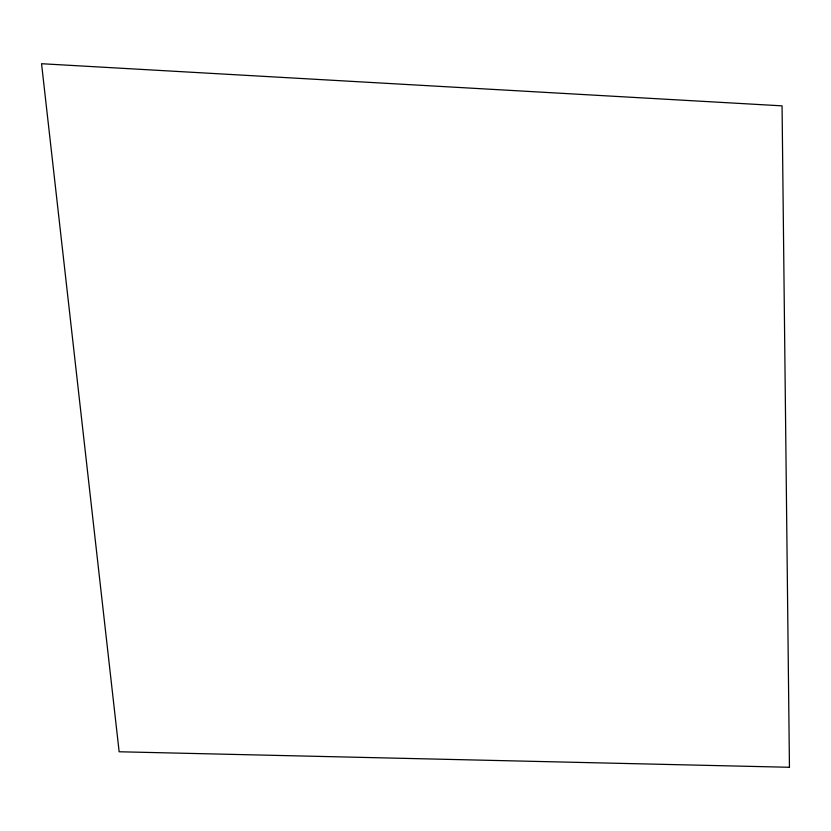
<?xml version="1.0" encoding="UTF-8"?>
<svg xmlns="http://www.w3.org/2000/svg" width="831" height="831" viewBox="0 0 831 831"><rect width="100%" height="100%" fill="white"/><g stroke="black" fill="none" stroke-linecap="round" stroke-linejoin="round"><path stroke-width="1.25" d="M789.45 767.283L119.145 751.764L41.55 63.717L782.064 105.849L789.45 767.283"/></g></svg>
